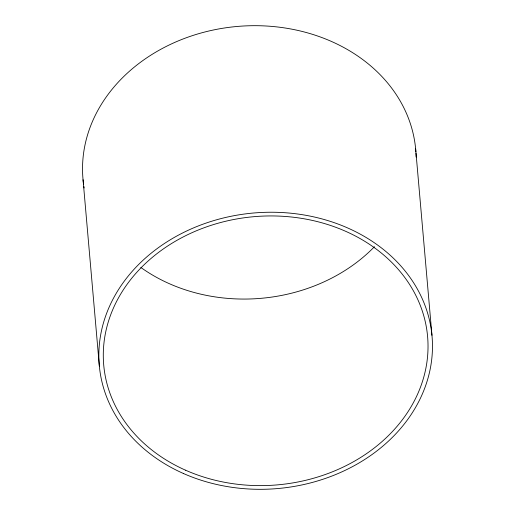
<?xml version="1.0" encoding="UTF-8"?>
<svg xmlns="http://www.w3.org/2000/svg" width="515" height="515" viewBox="0 0 515 515"><rect width="100%" height="100%" fill="white"/><g stroke="black" fill="none" stroke-linecap="round" stroke-linejoin="round"><path stroke-width="0.77" d="M415.631 148.745L431.956 335.304M83.044 179.696L99.369 366.255M415.978 153.29A167.014 138.297 -5 0 1 416.126 157.088M84.145 187.981A167.014 138.297 -5 0 1 83.9 186.482M83.572 184.222A167.014 138.297 -5 0 1 235.265 26.638A167.014 138.297 -5 0 1 415.882 151.777M374.45 246.704A162.56 134.608 -5 0 1 140.833 267.446M183.353 473.465A167.014 138.297 -5 0 0 432.471 345.166A167.014 138.297 -5 0 0 181.158 233.707A167.014 138.297 -5 0 0 183.353 473.465M185.548 470.195A162.56 134.608 -5 0 0 428.023 345.314A162.56 134.608 -5 0 0 183.411 236.829A162.56 134.608 -5 0 0 185.548 470.195"/></g></svg>
